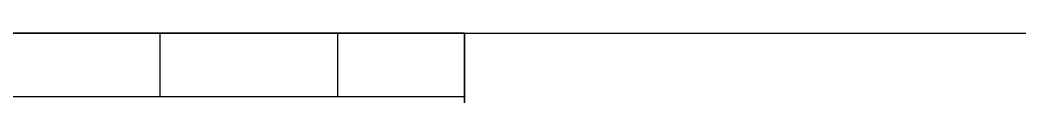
# Model space of a CAD drawing. Header units: centimetres. Extents: x 1658 to 6058, y 7825 to 9310.
# Drawn here: x 2658.4 to 3052, y 8099.9 to 8124.9 of the extents above; entities that cross this region are included whole.
import ezdxf
from ezdxf.enums import TextEntityAlignment as Align

# ---------------------------------------------------------------- set-up
doc = ezdxf.new("R2010")
doc.units = ezdxf.units.CM
doc.header["$LTSCALE"] = 50
doc.header["$MEASUREMENT"] = 0
doc.layers.add('FORMATO-PRECON', color=2, linetype='Continuous')
doc.styles.add('PRECON-ROMANS', font='romans.shx')

# ---------------------------------------------------------------- blocks, each defined once
blk = doc.blocks.new('REV-A3-V')
at = {"layer": 'FORMATO-PRECON', "color": 1}
for p, q in [((780, 50), (780, 9.14)), ((920, 50), (920, 9.14))]:
    blk.add_line(p, q, dxfattribs=at)
for points in [[(1020, 50), (0, 50)], [(780, 50), (780, 0)], [(920, 50), (920, 0)]]:
    blk.add_lwpolyline(points, dxfattribs=at)
blk.add_lwpolyline([(1020, 0), (0, 0), (0, 50), (1020, 50)], close=True, dxfattribs=at)
at = {"layer": 'FORMATO-PRECON', "color": 2, "style": 'PRECON-ROMANS', "flags": 12}
for p in [(24.75, 24.02), (132.78, 24.02), (497.22, 24.02)]:
    blk.add_attdef('X', text='', height=15, dxfattribs=at).set_placement(p, align=Align.MIDDLE_CENTER)
at = {"layer": 'FORMATO-PRECON', "style": 'PRECON-ROMANS', "flags": 12}
for p in [(849.12, 22.55), (970.03, 22.55)]:
    blk.add_attdef('X', text='', height=15, dxfattribs=at).set_placement(p, align=Align.MIDDLE_CENTER)
blk = doc.blocks.new('CARIMBO')
at = {"layer": 'FORMATO-PRECON', "color": 6}
blk.add_line((-1750, 0), (-1750, 500), dxfattribs=at)
at = {"layer": 'FORMATO-PRECON', "color": 0}
blk.add_lwpolyline([(-1750, 500), (-1750, 200)], dxfattribs=at)
at = {"layer": 'FORMATO-PRECON', "color": 6}
blk.add_lwpolyline([(-1750, 500), (0, 500), (0, 0), (-1750, 0)], close=True, dxfattribs=at)
at = {"layer": 'FORMATO-PRECON', "color": 5, "style": 'PRECON-ROMANS', "flags": 8}
for p in [(-524.84, 472.63), (-524.98, 423.02), (-524.98, 399.37), (-524.98, 375.97)]:
    blk.add_attdef('X', text='', height=30, dxfattribs=at).set_placement(p, align=Align.MIDDLE_CENTER)
at = {"layer": 'FORMATO-PRECON', "color": 3, "style": 'PRECON-ROMANS', "flags": 8}
for p in [(-524.98, 331.67), (-486.33, 176.97), (-486.33, 124.42)]:
    blk.add_attdef('X', text='', height=25, dxfattribs=at).set_placement(p, align=Align.MIDDLE_CENTER)
at = {"layer": 'FORMATO-PRECON', "color": 4, "style": 'PRECON-ROMANS', "flags": 8}
for p in [(-524.98, 249.6), (-483.33, 35.98), (-228.66, 39.37), (-76.7, 39.37)]:
    blk.add_attdef('X', text='', height=30, dxfattribs=at).set_placement(p, align=Align.MIDDLE_CENTER)
at = {"layer": 'FORMATO-PRECON', "color": 2, "style": 'PRECON-ROMANS', "flags": 8}
for height, p in [(20, (-1635.81, 142.35)), (20, (-1402.47, 142.35)), (20, (-1169.14, 142.35)), (30, (-902.74, 42.35)), (20, (-1635.81, 42.35))]:
    blk.add_attdef('X', text='', height=height, dxfattribs=at).set_placement(p, align=Align.MIDDLE_CENTER)

msp = doc.modelspace()

# ---------------------------------------------------------------- linework, layer by layer
at = {"layer": 'FORMATO-PRECON', "color": 6}
msp.add_lwpolyline([(2323.357, 8124.924), (2833.357, 8124.924), (2833.357, 7874.924), (2323.357, 7874.924)], close=True, dxfattribs=at)

# ---------------------------------------------------------------- block references
at = {"color": 1, "xscale": 0.5000000000000071, "yscale": 0.5000000000000071, "zscale": 0.5000000000000071}
msp.add_blockref('REV-A3-V', (2323.357, 8099.924), dxfattribs=at)
at = {"layer": 'FORMATO-PRECON', "xscale": 0.4999999945868204, "yscale": 0.4999999945868204, "zscale": 0.4999999945868204}
msp.add_blockref('CARIMBO', (3708.357, 7874.924), dxfattribs=at)

doc.saveas('drawing.dxf')
